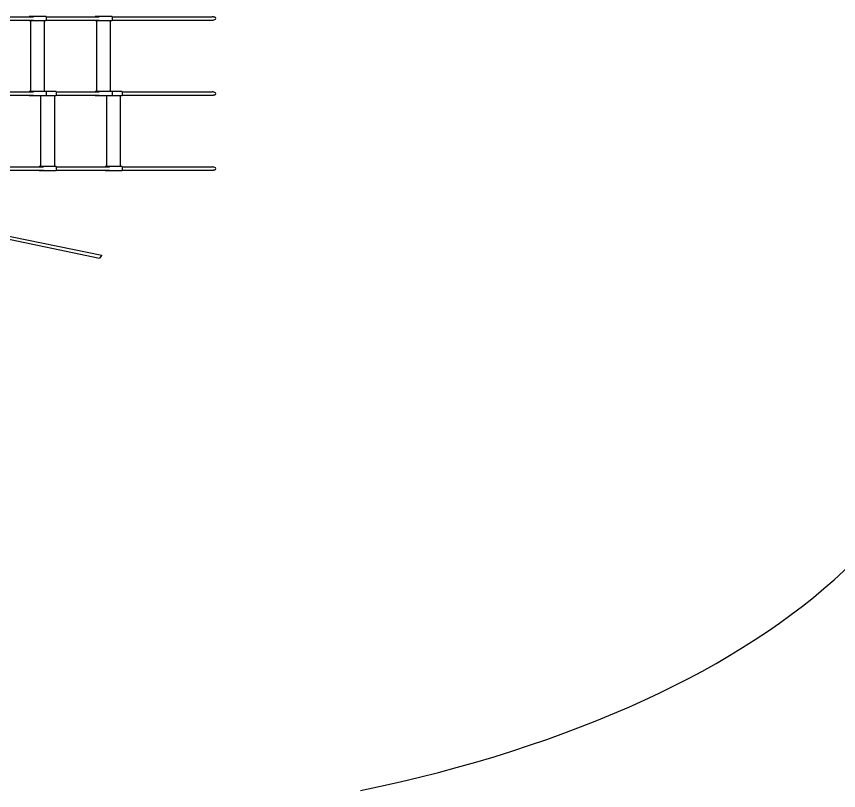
# Model space of a CAD drawing. Header units: millimetres. Extents: x 29838256 to 30236675, y -914750 to -833241.
# Drawn here: x 29973022 to 29975048, y -839924 to -838016 of the extents above; entities that cross this region are included whole.
import ezdxf

# ---------------------------------------------------------------- set-up
doc = ezdxf.new("R2010")
doc.units = ezdxf.units.MM
doc.header["$LTSCALE"] = 600
doc.header["$MEASUREMENT"] = 0
doc.layers.add('e-plan', color=9, linetype='CONTINUOUS')

msp = doc.modelspace()

# ---------------------------------------------------------------- linework, layer by layer
at = {"layer": 'e-plan', "extrusion": (0, -0.866025, 0.5)}
for p, q in [((29972932.3, -838016.8, 36321), (29973063.4, -838016.8, 36321)), ((29972932.3, -838024.8, 36307.1), (29973063.4, -838024.8, 36307.1)), ((29973094.9, -838015.8, 36322.7), (29973052.9, -838015.8, 36322.7)), ((29973052.9, -838015.8, 36322.7), (29973052.9, -838016.8, 36321)), ((29973052.9, -838024.8, 36307.1), (29973052.9, -838025.8, 36305.4)), ((29973052.9, -838025.8, 36305.4), (29973094.9, -838025.8, 36305.4)), ((29973056.9, -838200.8, 36002.2), (29973056.9, -838025.8, 36305.4)), ((29973090.9, -838200.8, 36002.2), (29973090.9, -838025.8, 36305.4)), ((29973094.9, -838015.8, 36322.7), (29973094.9, -838025.8, 36305.4)), ((29973094.9, -838016.8, 36321), (29973225.9, -838016.8, 36321)), ((29973094.9, -838024.8, 36307.1), (29973225.9, -838024.8, 36307.1)), ((29973257.4, -838015.8, 36322.7), (29973215.4, -838015.8, 36322.7)), ((29973215.4, -838015.8, 36322.7), (29973215.4, -838016.8, 36321)), ((29973215.4, -838024.8, 36307.1), (29973215.4, -838025.8, 36305.4)), ((29973215.4, -838025.8, 36305.4), (29973257.4, -838025.8, 36305.4)), ((29973219.4, -838200.8, 36002.2), (29973219.4, -838025.8, 36305.4)), ((29973253.4, -838200.8, 36002.2), (29973253.4, -838025.8, 36305.4)), ((29973257.4, -838015.8, 36322.7), (29973257.4, -838025.8, 36305.4)), ((29973257.4, -838016.8, 36321), (29973503.9, -838016.8, 36321)), ((29973257.4, -838024.8, 36307.1), (29973503.9, -838024.8, 36307.1)), ((29972957.3, -838201.8, 36000.5), (29973063.4, -838201.8, 36000.5)), ((29972957.3, -838209.8, 35986.6), (29973063.4, -838209.8, 35986.6)), ((29973094.9, -838200.8, 36002.2), (29973052.9, -838200.8, 36002.2)), ((29973052.9, -838200.8, 36002.2), (29973052.9, -838201.8, 36000.5)), ((29973052.9, -838209.8, 35986.6), (29973052.9, -838210.8, 35984.9)), ((29973052.9, -838210.8, 35984.9), (29973094.9, -838210.8, 35984.9)), ((29973081.9, -838385.8, 35681.7), (29973081.9, -838210.8, 35984.9)), ((29973119.9, -838200.8, 36002.2), (29973094.9, -838200.8, 36002.2)), ((29973094.9, -838200.8, 36002.2), (29973094.9, -838210.8, 35984.9)), ((29973094.9, -838210.8, 35984.9), (29973119.9, -838210.8, 35984.9)), ((29973115.9, -838385.8, 35681.7), (29973115.9, -838210.8, 35984.9)), ((29973119.9, -838200.8, 36002.2), (29973119.9, -838210.8, 35984.9)), ((29973119.9, -838201.8, 36000.5), (29973225.9, -838201.8, 36000.5)), ((29973119.9, -838209.8, 35986.6), (29973225.9, -838209.8, 35986.6)), ((29973257.4, -838200.8, 36002.2), (29973215.4, -838200.8, 36002.2)), ((29973215.4, -838200.8, 36002.2), (29973215.4, -838201.8, 36000.5)), ((29973215.4, -838209.8, 35986.6), (29973215.4, -838210.8, 35984.9)), ((29973215.4, -838210.8, 35984.9), (29973257.4, -838210.8, 35984.9)), ((29973244.4, -838385.8, 35681.7), (29973244.4, -838210.8, 35984.9)), ((29973282.4, -838200.8, 36002.2), (29973257.4, -838200.8, 36002.2)), ((29973257.4, -838200.8, 36002.2), (29973257.4, -838210.8, 35984.9)), ((29973257.4, -838210.8, 35984.9), (29973282.4, -838210.8, 35984.9)), ((29973278.4, -838385.8, 35681.7), (29973278.4, -838210.8, 35984.9)), ((29973282.4, -838200.8, 36002.2), (29973282.4, -838210.8, 35984.9)), ((29973282.4, -838201.8, 36000.5), (29973503.9, -838201.8, 36000.5)), ((29973282.4, -838209.8, 35986.6), (29973503.9, -838209.8, 35986.6)), ((29972957.4, -838386.8, 35680), (29973088.4, -838386.8, 35680)), ((29972957.4, -838394.8, 35666.1), (29973088.4, -838394.8, 35666.1)), ((29973119.9, -838385.8, 35681.7), (29973077.9, -838385.8, 35681.7)), ((29973077.9, -838385.8, 35681.7), (29973077.9, -838386.8, 35680)), ((29973077.9, -838394.8, 35666.1), (29973077.9, -838395.8, 35664.4)), ((29973077.9, -838395.8, 35664.4), (29973119.9, -838395.8, 35664.4)), ((29973119.9, -838385.8, 35681.7), (29973119.9, -838395.8, 35664.4)), ((29973119.9, -838386.8, 35680), (29973250.9, -838386.8, 35680)), ((29973119.9, -838394.8, 35666.1), (29973250.9, -838394.8, 35666.1)), ((29973282.4, -838385.8, 35681.7), (29973240.4, -838385.8, 35681.7)), ((29973240.4, -838385.8, 35681.7), (29973240.4, -838386.8, 35680)), ((29973240.4, -838394.8, 35666.1), (29973240.4, -838395.8, 35664.4)), ((29973240.4, -838395.8, 35664.4), (29973282.4, -838395.8, 35664.4)), ((29973282.4, -838385.8, 35681.7), (29973282.4, -838395.8, 35664.4)), ((29973282.4, -838386.8, 35680), (29973503.9, -838386.8, 35680)), ((29973282.4, -838394.8, 35666.2), (29973503.9, -838394.8, 35666.2)), ((29972889.6, -838541.8, 35411.6), (29973226.1, -838611.5, 35290.9)), ((29972895.4, -838534.9, 35423.6), (29973231.8, -838604.6, 35302.9)), ((29973231.8, -838604.6, 35302.9), (29973226.1, -838611.5, 35290.9))]:
    msp.add_line(p, q, dxfattribs=at)
msp.add_arc((29972960.2, -389172, 743904.3), 2376.7, 292.5012, 11.683, dxfattribs=at)
at = {"layer": 'e-plan', "extrusion": (1.35525e-20, -0.866025, 0.5)}
for centre, start_param, end_param in [((29973503.9, -838020.8, 36314), 4.712389, 7.853982), ((29973503.9, -838020.8, 36314), 0, 1.570796), ((29973503.9, -838020.8, 36314), 4.712389, 6.283185), ((29973503.9, -838205.8, 35993.6), 4.712389, 7.853982), ((29973503.9, -838205.8, 35993.6), 0, 1.570796), ((29973503.9, -838205.8, 35993.6), 4.712389, 6.283185), ((29973503.9, -838390.8, 35673.1), 4.712389, 7.853982), ((29973503.9, -838390.8, 35673.1), 0, 1.570796), ((29973503.9, -838390.8, 35673.1), 4.712389, 6.283185)]:
    msp.add_ellipse(centre, major_axis=(9.24, 0, 0), ratio=0.866025, start_param=start_param, end_param=end_param, dxfattribs=at)

doc.saveas('drawing.dxf')
